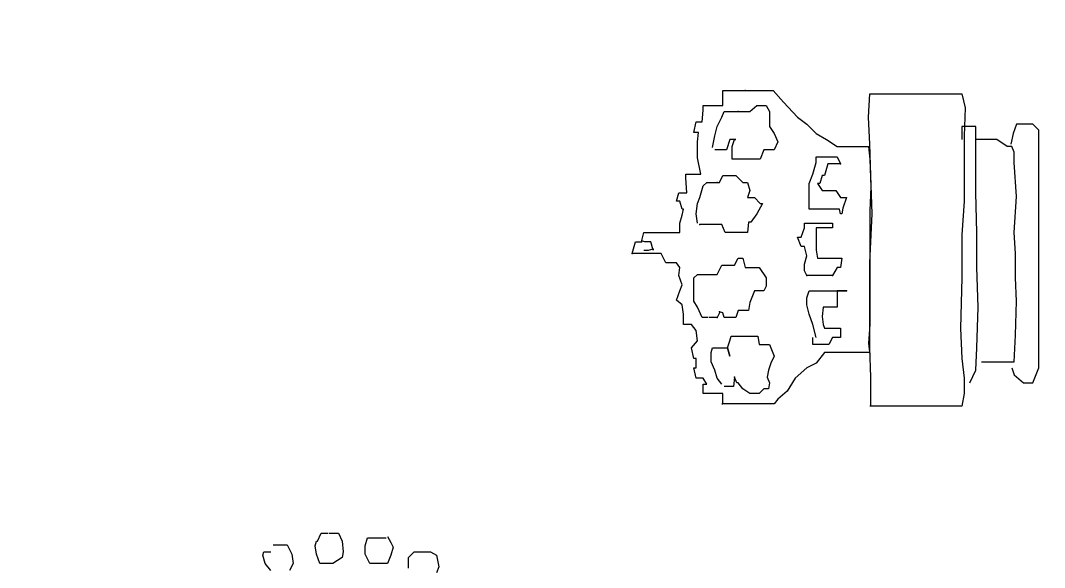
# Model space of a CAD drawing. Extents: x 730354 to 731930, y 4378581 to 4379608.
# Drawn here: x 730377.78 to 730386.57, y 4379448.42 to 4379453.12 of the extents above; entities that cross this region are included whole.
import ezdxf

# ---------------------------------------------------------------- set-up
doc = ezdxf.new("R2010")
doc.units = 0
doc.header["$MEASUREMENT"] = 0
doc.layers.get('0').update_dxf_attribs({"linetype": 'CONTINUOUS'})

msp = doc.modelspace()

# ---------------------------------------------------------------- linework, layer by layer
at = {"color": 7, "linetype": 'CONTINUOUS'}
for p, q in [((730383.81, 4379452.39), (730383.81, 4379452.52)), ((730383.81, 4379452.52), (730383.84, 4379452.52)), ((730383.81, 4379452.39), (730383.81, 4379452.52)), ((730383.81, 4379452.52), (730383.84, 4379452.52)), ((730383.84, 4379452.52), (730383.88, 4379452.52)), ((730383.84, 4379452.52), (730383.88, 4379452.52)), ((730383.88, 4379452.52), (730383.92, 4379452.52)), ((730383.88, 4379452.52), (730383.92, 4379452.52)), ((730383.92, 4379452.52), (730383.94, 4379452.52)), ((730383.92, 4379452.52), (730383.94, 4379452.52)), ((730383.94, 4379452.52), (730384, 4379452.52)), ((730383.94, 4379452.52), (730384, 4379452.52)), ((730384, 4379452.52), (730384.05, 4379452.52)), ((730384, 4379452.52), (730384.05, 4379452.52)), ((730384.05, 4379452.52), (730384.09, 4379452.52)), ((730384.05, 4379452.52), (730384.09, 4379452.52)), ((730384.09, 4379452.52), (730384.14, 4379452.52)), ((730384.09, 4379452.52), (730384.14, 4379452.52)), ((730384.14, 4379452.52), (730384.19, 4379452.52)), ((730384.14, 4379452.52), (730384.19, 4379452.52)), ((730384.19, 4379452.52), (730384.24, 4379452.52)), ((730384.19, 4379452.52), (730384.24, 4379452.52)), ((730384.24, 4379452.52), (730384.33, 4379452.42)), ((730384.24, 4379452.52), (730384.33, 4379452.42)), ((730385.06, 4379452.29), (730385.07, 4379452.49)), ((730385.06, 4379452.29), (730385.07, 4379452.49)), ((730385.07, 4379452.49), (730385.14, 4379452.49)), ((730385.07, 4379452.49), (730385.14, 4379452.49)), ((730385.14, 4379452.49), (730385.29, 4379452.49)), ((730385.14, 4379452.49), (730385.29, 4379452.49)), ((730385.29, 4379452.49), (730385.5, 4379452.49)), ((730385.29, 4379452.49), (730385.5, 4379452.49)), ((730385.5, 4379452.49), (730385.66, 4379452.49)), ((730385.5, 4379452.49), (730385.66, 4379452.49)), ((730385.66, 4379452.49), (730385.8, 4379452.49)), ((730385.66, 4379452.49), (730385.8, 4379452.49)), ((730385.8, 4379452.49), (730385.86, 4379452.49)), ((730385.8, 4379452.49), (730385.86, 4379452.49)), ((730385.86, 4379452.49), (730385.89, 4379452.37)), ((730385.86, 4379452.49), (730385.89, 4379452.37)), ((730383.63, 4379452.25), (730383.64, 4379452.35)), ((730383.63, 4379452.25), (730383.64, 4379452.35)), ((730383.64, 4379452.35), (730383.64, 4379452.39)), ((730383.64, 4379452.39), (730383.68, 4379452.39)), ((730383.64, 4379452.35), (730383.64, 4379452.39)), ((730383.64, 4379452.39), (730383.68, 4379452.39)), ((730383.68, 4379452.39), (730383.72, 4379452.39)), ((730383.68, 4379452.39), (730383.72, 4379452.39)), ((730383.72, 4379452.39), (730383.76, 4379452.39)), ((730383.72, 4379452.39), (730383.76, 4379452.39)), ((730383.76, 4379452.39), (730383.81, 4379452.39)), ((730383.76, 4379452.39), (730383.81, 4379452.39)), ((730383.8, 4379452.29), (730383.82, 4379452.34)), ((730383.8, 4379452.29), (730383.82, 4379452.34)), ((730383.82, 4379452.34), (730383.87, 4379452.34)), ((730383.82, 4379452.34), (730383.87, 4379452.34)), ((730383.87, 4379452.34), (730383.92, 4379452.34)), ((730383.87, 4379452.34), (730383.92, 4379452.34)), ((730383.92, 4379452.34), (730383.94, 4379452.34)), ((730383.92, 4379452.34), (730383.94, 4379452.34)), ((730383.94, 4379452.34), (730383.98, 4379452.34)), ((730383.94, 4379452.34), (730383.98, 4379452.34)), ((730383.98, 4379452.34), (730384, 4379452.34)), ((730383.98, 4379452.34), (730384, 4379452.34)), ((730384, 4379452.34), (730384.04, 4379452.34)), ((730384, 4379452.34), (730384.04, 4379452.34)), ((730384.04, 4379452.34), (730384.1, 4379452.39)), ((730384.04, 4379452.34), (730384.1, 4379452.39)), ((730384.1, 4379452.39), (730384.18, 4379452.39)), ((730384.1, 4379452.39), (730384.18, 4379452.39)), ((730384.18, 4379452.39), (730384.21, 4379452.34)), ((730384.18, 4379452.39), (730384.21, 4379452.34)), ((730384.21, 4379452.34), (730384.21, 4379452.27)), ((730384.21, 4379452.34), (730384.21, 4379452.27)), ((730384.33, 4379452.42), (730384.45, 4379452.29)), ((730384.33, 4379452.42), (730384.45, 4379452.29)), ((730385.89, 4379452.37), (730385.88, 4379452.13)), ((730385.89, 4379452.37), (730385.88, 4379452.13)), ((730383.56, 4379452.16), (730383.58, 4379452.25)), ((730383.56, 4379452.16), (730383.58, 4379452.25)), ((730383.58, 4379452.25), (730383.63, 4379452.25)), ((730383.58, 4379452.25), (730383.63, 4379452.25)), ((730383.76, 4379452.21), (730383.8, 4379452.29)), ((730383.76, 4379452.21), (730383.8, 4379452.29)), ((730384.21, 4379452.27), (730384.21, 4379452.21)), ((730384.21, 4379452.27), (730384.21, 4379452.21)), ((730384.45, 4379452.29), (730384.53, 4379452.23)), ((730384.45, 4379452.29), (730384.53, 4379452.23)), ((730385.07, 4379452.06), (730385.06, 4379452.29)), ((730385.07, 4379452.06), (730385.06, 4379452.29)), ((730383.74, 4379452.13), (730383.76, 4379452.21)), ((730383.74, 4379452.13), (730383.76, 4379452.21)), ((730384.21, 4379452.21), (730384.25, 4379452.15)), ((730384.21, 4379452.21), (730384.25, 4379452.15)), ((730384.53, 4379452.23), (730384.61, 4379452.15)), ((730384.53, 4379452.23), (730384.61, 4379452.15)), ((730385.89, 4379452.21), (730385.86, 4379452.21)), ((730385.86, 4379452.21), (730385.86, 4379452.15)), ((730385.89, 4379452.21), (730385.86, 4379452.21)), ((730385.86, 4379452.21), (730385.86, 4379452.15)), ((730385.93, 4379452.21), (730385.89, 4379452.21)), ((730385.93, 4379452.21), (730385.89, 4379452.21)), ((730385.98, 4379452.21), (730385.93, 4379452.21)), ((730385.98, 4379452.21), (730385.93, 4379452.21)), ((730385.98, 4379452.15), (730385.98, 4379452.21)), ((730385.98, 4379452.15), (730385.98, 4379452.21)), ((730386.33, 4379452.23), (730386.3, 4379452.15)), ((730386.33, 4379452.23), (730386.3, 4379452.15)), ((730386.39, 4379452.23), (730386.33, 4379452.23)), ((730386.39, 4379452.23), (730386.33, 4379452.23)), ((730386.47, 4379452.23), (730386.39, 4379452.23)), ((730386.47, 4379452.23), (730386.39, 4379452.23)), ((730386.52, 4379452.18), (730386.47, 4379452.23)), ((730386.52, 4379452.18), (730386.47, 4379452.23)), ((730386.52, 4379451.99), (730386.52, 4379452.18)), ((730386.52, 4379451.99), (730386.52, 4379452.18)), ((730383.6, 4379452.16), (730383.56, 4379452.16)), ((730383.6, 4379452.16), (730383.56, 4379452.16)), ((730383.59, 4379452.08), (730383.6, 4379452.16)), ((730383.59, 4379452.08), (730383.6, 4379452.16)), ((730383.59, 4379451.94), (730383.59, 4379452.08)), ((730383.59, 4379451.94), (730383.59, 4379452.08)), ((730383.72, 4379452.03), (730383.74, 4379452.13)), ((730383.72, 4379452.03), (730383.74, 4379452.13)), ((730383.87, 4379452.1), (730383.84, 4379452.01)), ((730383.87, 4379452.1), (730383.84, 4379452.01)), ((730383.89, 4379452.1), (730383.87, 4379452.1)), ((730383.89, 4379452.1), (730383.87, 4379452.1)), ((730383.89, 4379452.04), (730383.91, 4379452.1)), ((730383.91, 4379452.1), (730383.89, 4379452.1)), ((730383.89, 4379452.04), (730383.91, 4379452.1)), ((730383.91, 4379452.1), (730383.89, 4379452.1)), ((730383.91, 4379452.1), (730383.92, 4379452.1)), ((730383.92, 4379452.1), (730383.91, 4379452.1)), ((730383.91, 4379452.1), (730383.92, 4379452.1)), ((730383.92, 4379452.1), (730383.91, 4379452.1)), ((730384.25, 4379452.15), (730384.28, 4379452.08)), ((730384.25, 4379452.15), (730384.28, 4379452.08)), ((730384.28, 4379452.08), (730384.25, 4379452.01)), ((730384.28, 4379452.08), (730384.25, 4379452.01)), ((730384.61, 4379452.15), (730384.7, 4379452.1)), ((730384.61, 4379452.15), (730384.7, 4379452.1)), ((730384.7, 4379452.1), (730384.79, 4379452.04)), ((730384.7, 4379452.1), (730384.79, 4379452.04)), ((730385.86, 4379452.15), (730385.86, 4379452.1)), ((730385.86, 4379452.15), (730385.86, 4379452.1)), ((730385.88, 4379452.13), (730385.88, 4379451.88)), ((730385.88, 4379452.13), (730385.88, 4379451.88)), ((730385.98, 4379452.04), (730385.98, 4379452.15)), ((730385.98, 4379452.04), (730385.98, 4379452.15)), ((730386.02, 4379452.1), (730385.98, 4379452.1)), ((730386.02, 4379452.1), (730385.98, 4379452.1)), ((730386.09, 4379452.1), (730386.02, 4379452.1)), ((730386.09, 4379452.1), (730386.02, 4379452.1)), ((730386.16, 4379452.1), (730386.09, 4379452.1)), ((730386.16, 4379452.1), (730386.09, 4379452.1)), ((730386.25, 4379452.04), (730386.16, 4379452.1)), ((730386.25, 4379452.04), (730386.16, 4379452.1)), ((730386.3, 4379452.15), (730386.28, 4379452.06)), ((730386.3, 4379452.15), (730386.28, 4379452.06)), ((730383.76, 4379452.01), (730383.74, 4379452.01)), ((730383.76, 4379452.01), (730383.74, 4379452.01)), ((730383.8, 4379452.01), (730383.76, 4379452.01)), ((730383.8, 4379452.01), (730383.76, 4379452.01)), ((730383.84, 4379452.01), (730383.8, 4379452.01)), ((730383.84, 4379452.01), (730383.8, 4379452.01)), ((730383.89, 4379451.93), (730383.89, 4379452.04)), ((730383.89, 4379451.93), (730383.89, 4379452.04)), ((730384.16, 4379452.01), (730384.13, 4379451.93)), ((730384.16, 4379452.01), (730384.13, 4379451.93)), ((730384.19, 4379452.01), (730384.16, 4379452.01)), ((730384.19, 4379452.01), (730384.16, 4379452.01)), ((730384.25, 4379452.01), (730384.19, 4379452.01)), ((730384.25, 4379452.01), (730384.19, 4379452.01)), ((730384.79, 4379452.04), (730384.83, 4379452.04)), ((730384.79, 4379452.04), (730384.83, 4379452.04)), ((730384.83, 4379452.04), (730384.9, 4379452.04)), ((730384.83, 4379452.04), (730384.9, 4379452.04)), ((730384.9, 4379452.04), (730384.99, 4379452.04)), ((730384.9, 4379452.04), (730384.99, 4379452.04)), ((730384.99, 4379452.04), (730385.02, 4379452.04)), ((730384.99, 4379452.04), (730385.02, 4379452.04)), ((730385.02, 4379452.04), (730385.06, 4379452.04)), ((730385.02, 4379452.04), (730385.06, 4379452.04)), ((730385.06, 4379452.04), (730385.07, 4379451.93)), ((730385.06, 4379452.04), (730385.07, 4379451.93)), ((730385.08, 4379451.79), (730385.07, 4379452.06)), ((730385.08, 4379451.79), (730385.07, 4379452.06)), ((730385.98, 4379451.89), (730385.98, 4379452.04)), ((730385.98, 4379451.89), (730385.98, 4379452.04)), ((730386.29, 4379452.04), (730386.25, 4379452.04)), ((730386.29, 4379452.04), (730386.25, 4379452.04)), ((730386.31, 4379451.99), (730386.29, 4379452.04)), ((730386.31, 4379451.99), (730386.29, 4379452.04)), ((730386.31, 4379451.9), (730386.31, 4379451.99)), ((730386.31, 4379451.9), (730386.31, 4379451.99)), ((730386.52, 4379451.79), (730386.52, 4379451.99)), ((730386.52, 4379451.79), (730386.52, 4379451.99)), ((730383.62, 4379451.8), (730383.59, 4379451.94)), ((730383.62, 4379451.8), (730383.59, 4379451.94)), ((730383.92, 4379451.93), (730383.89, 4379451.93)), ((730383.92, 4379451.93), (730383.89, 4379451.93)), ((730383.98, 4379451.93), (730383.92, 4379451.93)), ((730383.98, 4379451.93), (730383.92, 4379451.93)), ((730384.03, 4379451.93), (730383.98, 4379451.93)), ((730384.03, 4379451.93), (730383.98, 4379451.93)), ((730384.1, 4379451.93), (730384.03, 4379451.93)), ((730384.1, 4379451.93), (730384.03, 4379451.93)), ((730384.13, 4379451.93), (730384.1, 4379451.93)), ((730384.13, 4379451.93), (730384.1, 4379451.93)), ((730384.58, 4379451.8), (730384.61, 4379451.9)), ((730384.58, 4379451.8), (730384.61, 4379451.9)), ((730384.61, 4379451.9), (730384.61, 4379451.95)), ((730384.61, 4379451.95), (730384.64, 4379451.95)), ((730384.61, 4379451.9), (730384.61, 4379451.95)), ((730384.61, 4379451.95), (730384.64, 4379451.95)), ((730384.64, 4379451.95), (730384.68, 4379451.95)), ((730384.64, 4379451.95), (730384.68, 4379451.95)), ((730384.68, 4379451.95), (730384.72, 4379451.95)), ((730384.68, 4379451.95), (730384.72, 4379451.95)), ((730384.72, 4379451.95), (730384.79, 4379451.95)), ((730384.72, 4379451.95), (730384.79, 4379451.95)), ((730384.79, 4379451.95), (730384.82, 4379451.89)), ((730384.79, 4379451.95), (730384.82, 4379451.89)), ((730385.07, 4379451.93), (730385.08, 4379451.69)), ((730385.07, 4379451.93), (730385.08, 4379451.69)), ((730386.33, 4379451.61), (730386.31, 4379451.9)), ((730386.33, 4379451.61), (730386.31, 4379451.9)), ((730384.71, 4379451.89), (730384.68, 4379451.79)), ((730384.71, 4379451.89), (730384.68, 4379451.79)), ((730384.75, 4379451.89), (730384.71, 4379451.89)), ((730384.75, 4379451.89), (730384.71, 4379451.89)), ((730384.82, 4379451.89), (730384.75, 4379451.89)), ((730384.82, 4379451.89), (730384.75, 4379451.89)), ((730385.88, 4379451.88), (730385.88, 4379451.57)), ((730385.88, 4379451.88), (730385.88, 4379451.57)), ((730385.98, 4379451.64), (730385.98, 4379451.89)), ((730385.98, 4379451.64), (730385.98, 4379451.89)), ((730383.49, 4379451.77), (730383.49, 4379451.8)), ((730383.49, 4379451.8), (730383.51, 4379451.8)), ((730383.49, 4379451.77), (730383.49, 4379451.8)), ((730383.49, 4379451.8), (730383.51, 4379451.8)), ((730383.5, 4379451.64), (730383.49, 4379451.77)), ((730383.5, 4379451.64), (730383.49, 4379451.77)), ((730383.51, 4379451.8), (730383.55, 4379451.8)), ((730383.51, 4379451.8), (730383.55, 4379451.8)), ((730383.55, 4379451.8), (730383.59, 4379451.8)), ((730383.55, 4379451.8), (730383.59, 4379451.8)), ((730383.59, 4379451.8), (730383.62, 4379451.8)), ((730383.59, 4379451.8), (730383.62, 4379451.8)), ((730383.64, 4379451.7), (730383.67, 4379451.73)), ((730383.64, 4379451.7), (730383.67, 4379451.73)), ((730383.67, 4379451.73), (730383.69, 4379451.73)), ((730383.67, 4379451.73), (730383.69, 4379451.73)), ((730383.69, 4379451.73), (730383.72, 4379451.73)), ((730383.69, 4379451.73), (730383.72, 4379451.73)), ((730383.72, 4379451.73), (730383.76, 4379451.73)), ((730383.72, 4379451.73), (730383.76, 4379451.73)), ((730383.76, 4379451.73), (730383.78, 4379451.73)), ((730383.76, 4379451.73), (730383.78, 4379451.73)), ((730383.78, 4379451.73), (730383.81, 4379451.79)), ((730383.78, 4379451.73), (730383.81, 4379451.79)), ((730383.81, 4379451.79), (730383.84, 4379451.79)), ((730383.81, 4379451.79), (730383.84, 4379451.79)), ((730383.84, 4379451.79), (730383.92, 4379451.79)), ((730383.84, 4379451.79), (730383.92, 4379451.79)), ((730383.92, 4379451.79), (730383.98, 4379451.73)), ((730383.92, 4379451.79), (730383.98, 4379451.73)), ((730383.98, 4379451.73), (730384.02, 4379451.73)), ((730383.98, 4379451.73), (730384.02, 4379451.73)), ((730384.02, 4379451.73), (730384.04, 4379451.66)), ((730384.02, 4379451.73), (730384.04, 4379451.66)), ((730384.55, 4379451.72), (730384.58, 4379451.8)), ((730384.55, 4379451.72), (730384.58, 4379451.8)), ((730384.66, 4379451.79), (730384.64, 4379451.72)), ((730384.66, 4379451.79), (730384.64, 4379451.72)), ((730384.68, 4379451.79), (730384.66, 4379451.79)), ((730384.68, 4379451.79), (730384.66, 4379451.79)), ((730385.09, 4379451.46), (730385.08, 4379451.79)), ((730385.09, 4379451.46), (730385.08, 4379451.79)), ((730386.52, 4379451.39), (730386.52, 4379451.79)), ((730386.52, 4379451.39), (730386.52, 4379451.79)), ((730383.41, 4379451.57), (730383.43, 4379451.64)), ((730383.41, 4379451.57), (730383.43, 4379451.64)), ((730383.43, 4379451.64), (730383.46, 4379451.64)), ((730383.43, 4379451.64), (730383.46, 4379451.64)), ((730383.46, 4379451.64), (730383.49, 4379451.64)), ((730383.46, 4379451.64), (730383.49, 4379451.64)), ((730383.49, 4379451.64), (730383.5, 4379451.64)), ((730383.49, 4379451.64), (730383.5, 4379451.64)), ((730383.61, 4379451.6), (730383.64, 4379451.7)), ((730383.61, 4379451.6), (730383.64, 4379451.7)), ((730384.04, 4379451.66), (730384.02, 4379451.6)), ((730384.04, 4379451.66), (730384.02, 4379451.6)), ((730384.55, 4379451.66), (730384.55, 4379451.72)), ((730384.55, 4379451.66), (730384.55, 4379451.72)), ((730384.55, 4379451.57), (730384.55, 4379451.66)), ((730384.55, 4379451.57), (730384.55, 4379451.66)), ((730384.64, 4379451.72), (730384.62, 4379451.72)), ((730384.62, 4379451.72), (730384.66, 4379451.66)), ((730384.64, 4379451.72), (730384.62, 4379451.72)), ((730384.62, 4379451.72), (730384.66, 4379451.66)), ((730384.66, 4379451.66), (730384.7, 4379451.66)), ((730384.66, 4379451.66), (730384.7, 4379451.66)), ((730384.7, 4379451.66), (730384.74, 4379451.66)), ((730384.7, 4379451.66), (730384.74, 4379451.66)), ((730384.74, 4379451.66), (730384.78, 4379451.66)), ((730384.74, 4379451.66), (730384.78, 4379451.66)), ((730384.78, 4379451.66), (730384.82, 4379451.6)), ((730384.78, 4379451.66), (730384.82, 4379451.6)), ((730385.08, 4379451.69), (730385.07, 4379451.49)), ((730385.08, 4379451.69), (730385.07, 4379451.49)), ((730385.99, 4379451.3), (730385.98, 4379451.64)), ((730385.99, 4379451.3), (730385.98, 4379451.64)), ((730383.44, 4379451.57), (730383.41, 4379451.57)), ((730383.44, 4379451.57), (730383.41, 4379451.57)), ((730383.46, 4379451.5), (730383.44, 4379451.57)), ((730383.46, 4379451.5), (730383.44, 4379451.57)), ((730383.58, 4379451.46), (730383.59, 4379451.55)), ((730383.58, 4379451.46), (730383.59, 4379451.55)), ((730383.59, 4379451.55), (730383.61, 4379451.6)), ((730383.59, 4379451.55), (730383.61, 4379451.6)), ((730384.02, 4379451.6), (730384.08, 4379451.6)), ((730384.02, 4379451.6), (730384.08, 4379451.6)), ((730384.08, 4379451.6), (730384.13, 4379451.55)), ((730384.08, 4379451.6), (730384.13, 4379451.55)), ((730384.15, 4379451.55), (730384.1, 4379451.46)), ((730384.15, 4379451.55), (730384.1, 4379451.46)), ((730384.13, 4379451.55), (730384.15, 4379451.55)), ((730384.13, 4379451.55), (730384.15, 4379451.55)), ((730384.55, 4379451.5), (730384.55, 4379451.57)), ((730384.55, 4379451.5), (730384.55, 4379451.57)), ((730384.82, 4379451.6), (730384.83, 4379451.6)), ((730384.82, 4379451.6), (730384.83, 4379451.6)), ((730384.83, 4379451.6), (730384.87, 4379451.6)), ((730384.83, 4379451.6), (730384.87, 4379451.6)), ((730384.87, 4379451.6), (730384.84, 4379451.51)), ((730384.87, 4379451.6), (730384.84, 4379451.51)), ((730385.88, 4379451.57), (730385.86, 4379451.28)), ((730385.88, 4379451.57), (730385.86, 4379451.28)), ((730386.31, 4379451.3), (730386.33, 4379451.61)), ((730386.31, 4379451.3), (730386.33, 4379451.61)), ((730383.46, 4379451.45), (730383.47, 4379451.5)), ((730383.47, 4379451.5), (730383.46, 4379451.5)), ((730383.46, 4379451.45), (730383.47, 4379451.5)), ((730383.47, 4379451.5), (730383.46, 4379451.5)), ((730383.59, 4379451.38), (730383.58, 4379451.46)), ((730383.59, 4379451.38), (730383.58, 4379451.46)), ((730384.1, 4379451.46), (730384.05, 4379451.39)), ((730384.1, 4379451.46), (730384.05, 4379451.39)), ((730384.58, 4379451.5), (730384.55, 4379451.5)), ((730384.58, 4379451.5), (730384.55, 4379451.5)), ((730384.64, 4379451.5), (730384.58, 4379451.5)), ((730384.64, 4379451.5), (730384.58, 4379451.5)), ((730384.72, 4379451.5), (730384.64, 4379451.5)), ((730384.72, 4379451.5), (730384.64, 4379451.5)), ((730384.79, 4379451.5), (730384.72, 4379451.5)), ((730384.79, 4379451.5), (730384.72, 4379451.5)), ((730384.81, 4379451.5), (730384.79, 4379451.5)), ((730384.81, 4379451.5), (730384.79, 4379451.5)), ((730384.82, 4379451.46), (730384.81, 4379451.5)), ((730384.82, 4379451.46), (730384.81, 4379451.5)), ((730384.83, 4379451.46), (730384.82, 4379451.46)), ((730384.83, 4379451.46), (730384.82, 4379451.46)), ((730384.84, 4379451.51), (730384.83, 4379451.46)), ((730384.84, 4379451.51), (730384.83, 4379451.46)), ((730385.07, 4379451.49), (730385.07, 4379451.27)), ((730385.07, 4379451.49), (730385.07, 4379451.27)), ((730385.07, 4379451.04), (730385.09, 4379451.46)), ((730385.07, 4379451.04), (730385.09, 4379451.46)), ((730383.44, 4379451.38), (730383.46, 4379451.45)), ((730383.44, 4379451.38), (730383.46, 4379451.45)), ((730383.44, 4379451.3), (730383.44, 4379451.38)), ((730383.44, 4379451.3), (730383.44, 4379451.38)), ((730383.64, 4379451.37), (730383.61, 4379451.37)), ((730383.64, 4379451.37), (730383.61, 4379451.37)), ((730383.68, 4379451.37), (730383.64, 4379451.37)), ((730383.68, 4379451.37), (730383.64, 4379451.37)), ((730383.72, 4379451.37), (730383.68, 4379451.37)), ((730383.72, 4379451.37), (730383.68, 4379451.37)), ((730383.74, 4379451.37), (730383.72, 4379451.37)), ((730383.74, 4379451.37), (730383.72, 4379451.37)), ((730383.76, 4379451.37), (730383.74, 4379451.37)), ((730383.76, 4379451.37), (730383.74, 4379451.37)), ((730383.8, 4379451.37), (730383.76, 4379451.37)), ((730383.8, 4379451.37), (730383.76, 4379451.37)), ((730383.83, 4379451.3), (730383.8, 4379451.37)), ((730383.83, 4379451.3), (730383.8, 4379451.37)), ((730384.03, 4379451.39), (730384.02, 4379451.3)), ((730384.03, 4379451.39), (730384.02, 4379451.3)), ((730384.05, 4379451.39), (730384.03, 4379451.39)), ((730384.05, 4379451.39), (730384.03, 4379451.39)), ((730384.51, 4379451.34), (730384.51, 4379451.38)), ((730384.51, 4379451.38), (730384.53, 4379451.38)), ((730384.51, 4379451.34), (730384.51, 4379451.38)), ((730384.51, 4379451.38), (730384.53, 4379451.38)), ((730384.53, 4379451.38), (730384.58, 4379451.38)), ((730384.53, 4379451.38), (730384.58, 4379451.38)), ((730384.58, 4379451.38), (730384.66, 4379451.38)), ((730384.58, 4379451.38), (730384.66, 4379451.38)), ((730384.66, 4379451.38), (730384.71, 4379451.38)), ((730384.66, 4379451.38), (730384.71, 4379451.38)), ((730384.71, 4379451.38), (730384.75, 4379451.38)), ((730384.71, 4379451.38), (730384.75, 4379451.38)), ((730384.75, 4379451.38), (730384.75, 4379451.34)), ((730384.75, 4379451.38), (730384.75, 4379451.34)), ((730386.52, 4379451.03), (730386.52, 4379451.39)), ((730386.52, 4379451.03), (730386.52, 4379451.39)), ((730383.11, 4379451.22), (730383.13, 4379451.3)), ((730383.11, 4379451.22), (730383.13, 4379451.3)), ((730383.13, 4379451.3), (730383.15, 4379451.3)), ((730383.13, 4379451.3), (730383.15, 4379451.3)), ((730383.15, 4379451.3), (730383.19, 4379451.3)), ((730383.15, 4379451.3), (730383.19, 4379451.3)), ((730383.19, 4379451.3), (730383.24, 4379451.3)), ((730383.19, 4379451.3), (730383.24, 4379451.3)), ((730383.24, 4379451.3), (730383.3, 4379451.3)), ((730383.24, 4379451.3), (730383.3, 4379451.3)), ((730383.3, 4379451.3), (730383.34, 4379451.3)), ((730383.3, 4379451.3), (730383.34, 4379451.3)), ((730383.34, 4379451.3), (730383.38, 4379451.3)), ((730383.34, 4379451.3), (730383.38, 4379451.3)), ((730383.38, 4379451.3), (730383.41, 4379451.3)), ((730383.38, 4379451.3), (730383.41, 4379451.3)), ((730383.41, 4379451.3), (730383.43, 4379451.3)), ((730383.41, 4379451.3), (730383.43, 4379451.3)), ((730383.43, 4379451.3), (730383.44, 4379451.3)), ((730383.43, 4379451.3), (730383.44, 4379451.3)), ((730383.87, 4379451.3), (730383.83, 4379451.3)), ((730383.87, 4379451.3), (730383.83, 4379451.3)), ((730383.94, 4379451.3), (730383.87, 4379451.3)), ((730383.94, 4379451.3), (730383.87, 4379451.3)), ((730384, 4379451.3), (730383.94, 4379451.3)), ((730384, 4379451.3), (730383.94, 4379451.3)), ((730384.02, 4379451.3), (730384, 4379451.3)), ((730384.02, 4379451.3), (730384, 4379451.3)), ((730384.48, 4379451.26), (730384.51, 4379451.34)), ((730384.48, 4379451.26), (730384.51, 4379451.34)), ((730384.64, 4379451.34), (730384.61, 4379451.34)), ((730384.61, 4379451.34), (730384.61, 4379451.19)), ((730384.64, 4379451.34), (730384.61, 4379451.34)), ((730384.61, 4379451.34), (730384.61, 4379451.19)), ((730384.68, 4379451.34), (730384.64, 4379451.34)), ((730384.68, 4379451.34), (730384.64, 4379451.34)), ((730384.72, 4379451.34), (730384.68, 4379451.34)), ((730384.72, 4379451.34), (730384.68, 4379451.34)), ((730384.75, 4379451.34), (730384.72, 4379451.34)), ((730384.75, 4379451.34), (730384.72, 4379451.34)), ((730385.99, 4379451), (730385.99, 4379451.3)), ((730385.99, 4379451), (730385.99, 4379451.3)), ((730386.32, 4379451.12), (730386.31, 4379451.3)), ((730386.32, 4379451.12), (730386.31, 4379451.3)), ((730383.03, 4379451.12), (730383.06, 4379451.22)), ((730383.03, 4379451.12), (730383.06, 4379451.22)), ((730383.06, 4379451.22), (730383.1, 4379451.22)), ((730383.06, 4379451.22), (730383.1, 4379451.22)), ((730383.1, 4379451.22), (730383.11, 4379451.22)), ((730383.1, 4379451.22), (730383.11, 4379451.22)), ((730383.14, 4379451.22), (730383.11, 4379451.23)), ((730383.11, 4379451.23), (730383.11, 4379451.22)), ((730383.14, 4379451.22), (730383.11, 4379451.23)), ((730383.11, 4379451.23), (730383.11, 4379451.22)), ((730383.19, 4379451.22), (730383.14, 4379451.22)), ((730383.19, 4379451.22), (730383.14, 4379451.22)), ((730383.21, 4379451.15), (730383.19, 4379451.22)), ((730383.21, 4379451.15), (730383.19, 4379451.22)), ((730384.48, 4379451.18), (730384.45, 4379451.26)), ((730384.45, 4379451.26), (730384.48, 4379451.26)), ((730384.48, 4379451.18), (730384.45, 4379451.26)), ((730384.45, 4379451.26), (730384.48, 4379451.26)), ((730385.07, 4379451.27), (730385.07, 4379451)), ((730385.07, 4379451.27), (730385.07, 4379451)), ((730385.86, 4379451.28), (730385.86, 4379450.91)), ((730385.86, 4379451.28), (730385.86, 4379450.91)), ((730383.04, 4379451.12), (730383.03, 4379451.12)), ((730383.04, 4379451.12), (730383.03, 4379451.12)), ((730383.1, 4379451.12), (730383.04, 4379451.12)), ((730383.1, 4379451.12), (730383.04, 4379451.12)), ((730383.15, 4379451.12), (730383.1, 4379451.12)), ((730383.15, 4379451.12), (730383.1, 4379451.12)), ((730383.13, 4379451.15), (730383.17, 4379451.15)), ((730383.13, 4379451.15), (730383.17, 4379451.15)), ((730383.2, 4379451.12), (730383.15, 4379451.12)), ((730383.2, 4379451.12), (730383.15, 4379451.12)), ((730383.17, 4379451.15), (730383.21, 4379451.16)), ((730383.17, 4379451.15), (730383.21, 4379451.16)), ((730383.24, 4379451.12), (730383.2, 4379451.12)), ((730383.24, 4379451.12), (730383.2, 4379451.12)), ((730383.21, 4379451.16), (730383.21, 4379451.15)), ((730383.21, 4379451.16), (730383.21, 4379451.15)), ((730383.28, 4379451.12), (730383.24, 4379451.12)), ((730383.28, 4379451.12), (730383.24, 4379451.12)), ((730383.32, 4379451.04), (730383.28, 4379451.12)), ((730383.32, 4379451.04), (730383.28, 4379451.12)), ((730384.51, 4379451.18), (730384.48, 4379451.18)), ((730384.51, 4379451.18), (730384.48, 4379451.18)), ((730384.53, 4379451.1), (730384.51, 4379451.18)), ((730384.53, 4379451.1), (730384.51, 4379451.18)), ((730384.61, 4379451.19), (730384.61, 4379451.15)), ((730384.61, 4379451.19), (730384.61, 4379451.15)), ((730384.61, 4379451.15), (730384.62, 4379451.08)), ((730384.61, 4379451.15), (730384.62, 4379451.08)), ((730386.32, 4379450.91), (730386.32, 4379451.12)), ((730386.32, 4379450.91), (730386.32, 4379451.12)), ((730383.38, 4379451.04), (730383.32, 4379451.04)), ((730383.38, 4379451.04), (730383.32, 4379451.04)), ((730383.41, 4379451.04), (730383.38, 4379451.04)), ((730383.41, 4379451.04), (730383.38, 4379451.04)), ((730383.44, 4379451), (730383.41, 4379451.04)), ((730383.44, 4379451), (730383.41, 4379451.04)), ((730383.76, 4379450.94), (730383.8, 4379451.02)), ((730383.76, 4379450.94), (730383.8, 4379451.02)), ((730383.8, 4379451.02), (730383.91, 4379451.02)), ((730383.8, 4379451.02), (730383.91, 4379451.02)), ((730383.91, 4379451.02), (730383.94, 4379451.08)), ((730383.91, 4379451.02), (730383.94, 4379451.08)), ((730383.94, 4379451.08), (730383.98, 4379451.08)), ((730383.94, 4379451.08), (730383.98, 4379451.08)), ((730383.98, 4379451.08), (730384, 4379451)), ((730383.98, 4379451.08), (730384, 4379451)), ((730384.51, 4379451.03), (730384.53, 4379451.1)), ((730384.51, 4379451.03), (730384.53, 4379451.1)), ((730384.51, 4379450.97), (730384.51, 4379451.03)), ((730384.51, 4379450.97), (730384.51, 4379451.03)), ((730384.62, 4379451.08), (730384.64, 4379451.08)), ((730384.62, 4379451.08), (730384.64, 4379451.08)), ((730384.64, 4379451.08), (730384.66, 4379451.08)), ((730384.64, 4379451.08), (730384.66, 4379451.08)), ((730384.66, 4379451.08), (730384.7, 4379451.08)), ((730384.66, 4379451.08), (730384.7, 4379451.08)), ((730384.7, 4379451.08), (730384.75, 4379451.08)), ((730384.7, 4379451.08), (730384.75, 4379451.08)), ((730384.75, 4379451.08), (730384.79, 4379451.08)), ((730384.75, 4379451.08), (730384.79, 4379451.08)), ((730384.79, 4379451.08), (730384.83, 4379451.08)), ((730384.79, 4379451.08), (730384.83, 4379451.08)), ((730384.83, 4379451.08), (730384.82, 4379451)), ((730384.83, 4379451.08), (730384.82, 4379451)), ((730385.07, 4379450.7), (730385.07, 4379451.04)), ((730385.07, 4379450.7), (730385.07, 4379451.04)), ((730386.52, 4379450.74), (730386.52, 4379451.03)), ((730386.52, 4379450.74), (730386.52, 4379451.03)), ((730383.43, 4379450.93), (730383.44, 4379451)), ((730383.43, 4379450.93), (730383.44, 4379451)), ((730383.46, 4379450.85), (730383.43, 4379450.93)), ((730383.46, 4379450.85), (730383.43, 4379450.93)), ((730383.56, 4379450.91), (730383.59, 4379450.94)), ((730383.56, 4379450.91), (730383.59, 4379450.94)), ((730383.59, 4379450.94), (730383.61, 4379450.94)), ((730383.59, 4379450.94), (730383.61, 4379450.94)), ((730383.61, 4379450.94), (730383.64, 4379450.94)), ((730383.61, 4379450.94), (730383.64, 4379450.94)), ((730383.64, 4379450.94), (730383.69, 4379450.94)), ((730383.64, 4379450.94), (730383.69, 4379450.94)), ((730383.69, 4379450.94), (730383.72, 4379450.94)), ((730383.69, 4379450.94), (730383.72, 4379450.94)), ((730383.72, 4379450.94), (730383.76, 4379450.94)), ((730383.72, 4379450.94), (730383.76, 4379450.94)), ((730384, 4379451), (730384.04, 4379451)), ((730384, 4379451), (730384.04, 4379451)), ((730384.04, 4379451), (730384.12, 4379451)), ((730384.04, 4379451), (730384.12, 4379451)), ((730384.12, 4379451), (730384.18, 4379450.91)), ((730384.12, 4379451), (730384.18, 4379450.91)), ((730384.53, 4379450.93), (730384.51, 4379450.97)), ((730384.53, 4379450.93), (730384.51, 4379450.97)), ((730384.61, 4379450.93), (730384.53, 4379450.93)), ((730384.61, 4379450.93), (730384.53, 4379450.93)), ((730384.64, 4379450.93), (730384.61, 4379450.93)), ((730384.64, 4379450.93), (730384.61, 4379450.93)), ((730384.7, 4379450.93), (730384.64, 4379450.93)), ((730384.7, 4379450.93), (730384.64, 4379450.93)), ((730384.74, 4379450.93), (730384.7, 4379450.93)), ((730384.74, 4379450.93), (730384.7, 4379450.93)), ((730384.75, 4379450.93), (730384.74, 4379450.93)), ((730384.75, 4379450.93), (730384.74, 4379450.93)), ((730384.79, 4379451), (730384.75, 4379450.93)), ((730384.79, 4379451), (730384.75, 4379450.93)), ((730384.82, 4379451), (730384.79, 4379451)), ((730384.82, 4379451), (730384.79, 4379451)), ((730385.07, 4379451), (730385.07, 4379450.74)), ((730385.07, 4379451), (730385.07, 4379450.74)), ((730386, 4379450.66), (730385.99, 4379451)), ((730386, 4379450.66), (730385.99, 4379451)), ((730383.44, 4379450.8), (730383.46, 4379450.85)), ((730383.44, 4379450.8), (730383.46, 4379450.85)), ((730383.56, 4379450.8), (730383.56, 4379450.91)), ((730383.56, 4379450.8), (730383.56, 4379450.91)), ((730384.18, 4379450.91), (730384.18, 4379450.84)), ((730384.18, 4379450.91), (730384.18, 4379450.84)), ((730385.86, 4379450.91), (730385.85, 4379450.48)), ((730385.86, 4379450.91), (730385.85, 4379450.48)), ((730386.33, 4379450.71), (730386.32, 4379450.91)), ((730386.33, 4379450.71), (730386.32, 4379450.91)), ((730383.41, 4379450.72), (730383.44, 4379450.8)), ((730383.41, 4379450.72), (730383.44, 4379450.8)), ((730383.56, 4379450.71), (730383.56, 4379450.8)), ((730383.56, 4379450.71), (730383.56, 4379450.8)), ((730384.08, 4379450.8), (730384.04, 4379450.7)), ((730384.08, 4379450.8), (730384.04, 4379450.7)), ((730384.11, 4379450.8), (730384.08, 4379450.8)), ((730384.11, 4379450.8), (730384.08, 4379450.8)), ((730384.16, 4379450.8), (730384.11, 4379450.8)), ((730384.16, 4379450.8), (730384.11, 4379450.8)), ((730384.18, 4379450.84), (730384.16, 4379450.8)), ((730384.18, 4379450.84), (730384.16, 4379450.8)), ((730384.53, 4379450.74), (730384.55, 4379450.8)), ((730384.53, 4379450.74), (730384.55, 4379450.8)), ((730384.55, 4379450.8), (730384.61, 4379450.8)), ((730384.55, 4379450.8), (730384.61, 4379450.8)), ((730384.61, 4379450.8), (730384.66, 4379450.8)), ((730384.61, 4379450.8), (730384.66, 4379450.8)), ((730384.66, 4379450.8), (730384.7, 4379450.8)), ((730384.66, 4379450.8), (730384.7, 4379450.8)), ((730384.7, 4379450.8), (730384.72, 4379450.8)), ((730384.7, 4379450.8), (730384.72, 4379450.8)), ((730384.72, 4379450.8), (730384.74, 4379450.8)), ((730384.72, 4379450.8), (730384.74, 4379450.8)), ((730384.74, 4379450.8), (730384.78, 4379450.8)), ((730384.74, 4379450.8), (730384.78, 4379450.8)), ((730384.78, 4379450.8), (730384.79, 4379450.8)), ((730384.78, 4379450.8), (730384.79, 4379450.8)), ((730384.79, 4379450.8), (730384.81, 4379450.8)), ((730384.81, 4379450.8), (730384.79, 4379450.8)), ((730384.79, 4379450.8), (730384.79, 4379450.66)), ((730384.79, 4379450.8), (730384.81, 4379450.8)), ((730384.81, 4379450.8), (730384.79, 4379450.8)), ((730384.79, 4379450.8), (730384.79, 4379450.66)), ((730384.81, 4379450.8), (730384.82, 4379450.8)), ((730384.83, 4379450.8), (730384.81, 4379450.8)), ((730384.81, 4379450.8), (730384.82, 4379450.8)), ((730384.83, 4379450.8), (730384.81, 4379450.8)), ((730384.82, 4379450.8), (730384.84, 4379450.8)), ((730384.82, 4379450.8), (730384.84, 4379450.8)), ((730384.87, 4379450.8), (730384.83, 4379450.8)), ((730384.87, 4379450.8), (730384.83, 4379450.8)), ((730384.84, 4379450.8), (730384.87, 4379450.8)), ((730384.84, 4379450.8), (730384.87, 4379450.8)), ((730383.46, 4379450.68), (730383.41, 4379450.72)), ((730383.46, 4379450.68), (730383.41, 4379450.72)), ((730383.47, 4379450.6), (730383.46, 4379450.68)), ((730383.47, 4379450.6), (730383.46, 4379450.68)), ((730383.59, 4379450.66), (730383.56, 4379450.71)), ((730383.59, 4379450.66), (730383.56, 4379450.71)), ((730384.04, 4379450.7), (730384.03, 4379450.63)), ((730384.04, 4379450.7), (730384.03, 4379450.63)), ((730384.53, 4379450.68), (730384.53, 4379450.74)), ((730384.53, 4379450.68), (730384.53, 4379450.74)), ((730384.55, 4379450.6), (730384.53, 4379450.68)), ((730384.55, 4379450.6), (730384.53, 4379450.68)), ((730385.07, 4379450.74), (730385.07, 4379450.51)), ((730385.07, 4379450.74), (730385.07, 4379450.51)), ((730385.07, 4379450.31), (730385.07, 4379450.7)), ((730385.07, 4379450.31), (730385.07, 4379450.7)), ((730386.32, 4379450.42), (730386.33, 4379450.71)), ((730386.32, 4379450.42), (730386.33, 4379450.71)), ((730386.52, 4379450.39), (730386.52, 4379450.74)), ((730386.52, 4379450.39), (730386.52, 4379450.74)), ((730383.47, 4379450.51), (730383.47, 4379450.6)), ((730383.47, 4379450.51), (730383.47, 4379450.6)), ((730383.63, 4379450.57), (730383.59, 4379450.66)), ((730383.63, 4379450.57), (730383.59, 4379450.66)), ((730383.78, 4379450.61), (730383.76, 4379450.57)), ((730383.78, 4379450.61), (730383.76, 4379450.57)), ((730383.81, 4379450.61), (730383.78, 4379450.62)), ((730383.78, 4379450.62), (730383.78, 4379450.61)), ((730383.81, 4379450.61), (730383.78, 4379450.62)), ((730383.78, 4379450.62), (730383.78, 4379450.61)), ((730383.82, 4379450.57), (730383.81, 4379450.61)), ((730383.82, 4379450.57), (730383.81, 4379450.61)), ((730383.94, 4379450.63), (730383.92, 4379450.57)), ((730383.94, 4379450.63), (730383.92, 4379450.57)), ((730384, 4379450.63), (730383.94, 4379450.63)), ((730384, 4379450.63), (730383.94, 4379450.63)), ((730384.03, 4379450.63), (730384, 4379450.63)), ((730384.03, 4379450.63), (730384, 4379450.63)), ((730384.58, 4379450.51), (730384.55, 4379450.6)), ((730384.58, 4379450.51), (730384.55, 4379450.6)), ((730384.67, 4379450.66), (730384.66, 4379450.58)), ((730384.67, 4379450.66), (730384.66, 4379450.58)), ((730384.66, 4379450.58), (730384.67, 4379450.51)), ((730384.66, 4379450.58), (730384.67, 4379450.51)), ((730384.71, 4379450.66), (730384.67, 4379450.66)), ((730384.71, 4379450.66), (730384.67, 4379450.66)), ((730384.75, 4379450.66), (730384.71, 4379450.66)), ((730384.75, 4379450.66), (730384.71, 4379450.66)), ((730384.79, 4379450.66), (730384.75, 4379450.66)), ((730384.79, 4379450.66), (730384.75, 4379450.66)), ((730385.99, 4379450.31), (730386, 4379450.66)), ((730385.99, 4379450.31), (730386, 4379450.66)), ((730383.49, 4379450.51), (730383.47, 4379450.51)), ((730383.49, 4379450.51), (730383.47, 4379450.51)), ((730383.54, 4379450.51), (730383.49, 4379450.51)), ((730383.54, 4379450.51), (730383.49, 4379450.51)), ((730383.58, 4379450.46), (730383.54, 4379450.51)), ((730383.58, 4379450.46), (730383.54, 4379450.51)), ((730383.68, 4379450.57), (730383.63, 4379450.57)), ((730383.68, 4379450.57), (730383.63, 4379450.57)), ((730383.71, 4379450.57), (730383.69, 4379450.57)), ((730383.71, 4379450.57), (730383.69, 4379450.57)), ((730383.76, 4379450.57), (730383.71, 4379450.57)), ((730383.76, 4379450.57), (730383.71, 4379450.57)), ((730383.84, 4379450.57), (730383.82, 4379450.57)), ((730383.84, 4379450.57), (730383.82, 4379450.57)), ((730383.89, 4379450.57), (730383.84, 4379450.57)), ((730383.89, 4379450.57), (730383.84, 4379450.57)), ((730383.92, 4379450.57), (730383.89, 4379450.57)), ((730383.92, 4379450.57), (730383.89, 4379450.57)), ((730384.61, 4379450.4), (730384.58, 4379450.51)), ((730384.61, 4379450.4), (730384.58, 4379450.51)), ((730384.67, 4379450.51), (730384.68, 4379450.48)), ((730384.67, 4379450.51), (730384.68, 4379450.48)), ((730385.07, 4379450.51), (730385.06, 4379450.35)), ((730385.07, 4379450.51), (730385.06, 4379450.35)), ((730383.59, 4379450.37), (730383.58, 4379450.46)), ((730383.59, 4379450.37), (730383.58, 4379450.46)), ((730383.87, 4379450.37), (730383.88, 4379450.41)), ((730383.87, 4379450.37), (730383.88, 4379450.41)), ((730383.88, 4379450.41), (730383.91, 4379450.41)), ((730383.88, 4379450.41), (730383.91, 4379450.41)), ((730383.91, 4379450.41), (730383.94, 4379450.41)), ((730383.91, 4379450.41), (730383.94, 4379450.41)), ((730383.94, 4379450.41), (730384, 4379450.41)), ((730383.94, 4379450.41), (730384, 4379450.41)), ((730384, 4379450.41), (730384.08, 4379450.41)), ((730384, 4379450.41), (730384.08, 4379450.41)), ((730384.08, 4379450.41), (730384.11, 4379450.41)), ((730384.08, 4379450.41), (730384.11, 4379450.41)), ((730384.11, 4379450.41), (730384.12, 4379450.34)), ((730384.11, 4379450.41), (730384.12, 4379450.34)), ((730384.68, 4379450.48), (730384.7, 4379450.48)), ((730384.68, 4379450.48), (730384.7, 4379450.48)), ((730384.7, 4379450.48), (730384.72, 4379450.48)), ((730384.7, 4379450.48), (730384.72, 4379450.48)), ((730384.72, 4379450.48), (730384.73, 4379450.48)), ((730384.72, 4379450.48), (730384.73, 4379450.48)), ((730384.73, 4379450.48), (730384.78, 4379450.48)), ((730384.73, 4379450.48), (730384.78, 4379450.48)), ((730384.78, 4379450.48), (730384.82, 4379450.48)), ((730384.78, 4379450.48), (730384.82, 4379450.48)), ((730384.82, 4379450.48), (730384.82, 4379450.4)), ((730384.82, 4379450.48), (730384.82, 4379450.4)), ((730385.85, 4379450.48), (730385.86, 4379450.22)), ((730385.85, 4379450.48), (730385.86, 4379450.22)), ((730386.31, 4379450.19), (730386.32, 4379450.42)), ((730386.31, 4379450.19), (730386.32, 4379450.42)), ((730383.54, 4379450.31), (730383.59, 4379450.37)), ((730383.54, 4379450.31), (730383.59, 4379450.37)), ((730383.85, 4379450.31), (730383.87, 4379450.37)), ((730383.85, 4379450.31), (730383.87, 4379450.37)), ((730384.12, 4379450.34), (730384.21, 4379450.34)), ((730384.12, 4379450.34), (730384.21, 4379450.34)), ((730384.21, 4379450.34), (730384.25, 4379450.24)), ((730384.21, 4379450.34), (730384.25, 4379450.24)), ((730384.58, 4379450.34), (730384.58, 4379450.4)), ((730384.58, 4379450.34), (730384.58, 4379450.4)), ((730384.61, 4379450.34), (730384.58, 4379450.34)), ((730384.61, 4379450.34), (730384.58, 4379450.34)), ((730384.64, 4379450.34), (730384.61, 4379450.34)), ((730384.64, 4379450.34), (730384.61, 4379450.34)), ((730384.69, 4379450.34), (730384.64, 4379450.34)), ((730384.69, 4379450.34), (730384.64, 4379450.34)), ((730384.72, 4379450.34), (730384.69, 4379450.34)), ((730384.72, 4379450.34), (730384.69, 4379450.34)), ((730384.75, 4379450.4), (730384.72, 4379450.34)), ((730384.75, 4379450.4), (730384.72, 4379450.34)), ((730384.78, 4379450.4), (730384.75, 4379450.4)), ((730384.78, 4379450.4), (730384.75, 4379450.4)), ((730384.82, 4379450.4), (730384.78, 4379450.4)), ((730384.82, 4379450.4), (730384.78, 4379450.4)), ((730385.06, 4379450.35), (730385.07, 4379450.25)), ((730385.06, 4379450.35), (730385.07, 4379450.25)), ((730386.52, 4379450.14), (730386.52, 4379450.39)), ((730386.52, 4379450.14), (730386.52, 4379450.39)), ((730383.56, 4379450.22), (730383.54, 4379450.31)), ((730383.56, 4379450.22), (730383.54, 4379450.31)), ((730383.71, 4379450.27), (730383.72, 4379450.31)), ((730383.71, 4379450.27), (730383.72, 4379450.31)), ((730383.71, 4379450.19), (730383.71, 4379450.27)), ((730383.71, 4379450.19), (730383.71, 4379450.27)), ((730383.72, 4379450.31), (730383.76, 4379450.31)), ((730383.72, 4379450.31), (730383.76, 4379450.31)), ((730383.76, 4379450.31), (730383.81, 4379450.31)), ((730383.76, 4379450.31), (730383.81, 4379450.31)), ((730383.81, 4379450.31), (730383.85, 4379450.31)), ((730383.81, 4379450.31), (730383.85, 4379450.31)), ((730383.85, 4379450.31), (730383.87, 4379450.24)), ((730383.87, 4379450.24), (730383.85, 4379450.31)), ((730383.85, 4379450.31), (730383.87, 4379450.24)), ((730383.87, 4379450.24), (730383.85, 4379450.31)), ((730384.25, 4379450.24), (730384.22, 4379450.18)), ((730384.25, 4379450.24), (730384.22, 4379450.18)), ((730384.68, 4379450.27), (730384.61, 4379450.18)), ((730384.68, 4379450.27), (730384.61, 4379450.18)), ((730384.78, 4379450.27), (730384.68, 4379450.27)), ((730384.78, 4379450.27), (730384.68, 4379450.27)), ((730384.84, 4379450.27), (730384.78, 4379450.27)), ((730384.84, 4379450.27), (730384.78, 4379450.27)), ((730384.92, 4379450.27), (730384.84, 4379450.27)), ((730384.92, 4379450.27), (730384.84, 4379450.27)), ((730385.03, 4379450.27), (730384.92, 4379450.27)), ((730385.03, 4379450.27), (730384.92, 4379450.27)), ((730385.07, 4379450.27), (730385.03, 4379450.27)), ((730385.07, 4379450.27), (730385.03, 4379450.27)), ((730385.08, 4379450.06), (730385.07, 4379450.31)), ((730385.08, 4379450.06), (730385.07, 4379450.31)), ((730385.98, 4379450.12), (730385.99, 4379450.31)), ((730385.98, 4379450.12), (730385.99, 4379450.31)), ((730383.58, 4379450.22), (730383.56, 4379450.22)), ((730383.58, 4379450.22), (730383.56, 4379450.22)), ((730383.58, 4379450.05), (730383.56, 4379450.14)), ((730383.56, 4379450.14), (730383.58, 4379450.14)), ((730383.58, 4379450.05), (730383.56, 4379450.14)), ((730383.56, 4379450.14), (730383.58, 4379450.14)), ((730383.58, 4379450.14), (730383.58, 4379450.22)), ((730383.58, 4379450.14), (730383.58, 4379450.22)), ((730383.74, 4379450.12), (730383.71, 4379450.19)), ((730383.74, 4379450.12), (730383.71, 4379450.19)), ((730384.22, 4379450.18), (730384.2, 4379450.12)), ((730384.22, 4379450.18), (730384.2, 4379450.12)), ((730384.53, 4379450.14), (730384.43, 4379450.05)), ((730384.53, 4379450.14), (730384.43, 4379450.05)), ((730384.61, 4379450.18), (730384.53, 4379450.14)), ((730384.61, 4379450.18), (730384.53, 4379450.14)), ((730385.86, 4379450.22), (730385.88, 4379450.05)), ((730385.86, 4379450.22), (730385.88, 4379450.05)), ((730386.03, 4379450.19), (730386.11, 4379450.19)), ((730386.03, 4379450.19), (730386.11, 4379450.19)), ((730386.11, 4379450.19), (730386.21, 4379450.19)), ((730386.11, 4379450.19), (730386.21, 4379450.19)), ((730386.21, 4379450.19), (730386.26, 4379450.19)), ((730386.21, 4379450.19), (730386.26, 4379450.19)), ((730386.26, 4379450.19), (730386.31, 4379450.19)), ((730386.26, 4379450.19), (730386.31, 4379450.19)), ((730386.29, 4379450.14), (730386.31, 4379450.08)), ((730386.29, 4379450.14), (730386.31, 4379450.08)), ((730386.47, 4379450.01), (730386.52, 4379450.14)), ((730386.47, 4379450.01), (730386.52, 4379450.14)), ((730383.76, 4379450.05), (730383.74, 4379450.12)), ((730383.76, 4379450.05), (730383.74, 4379450.12)), ((730383.91, 4379450.06), (730383.9, 4379449.98)), ((730383.91, 4379450.06), (730383.9, 4379449.98)), ((730383.93, 4379450.01), (730383.91, 4379450.06)), ((730383.93, 4379450.01), (730383.91, 4379450.06)), ((730384.2, 4379450.12), (730384.19, 4379450.06)), ((730384.2, 4379450.12), (730384.19, 4379450.06)), ((730384.19, 4379450.06), (730384.21, 4379450.01)), ((730384.19, 4379450.06), (730384.21, 4379450.01)), ((730385.08, 4379449.81), (730385.08, 4379450.06)), ((730385.08, 4379449.81), (730385.08, 4379450.06)), ((730385.93, 4379450.01), (730385.98, 4379450.12)), ((730385.93, 4379450.01), (730385.98, 4379450.12)), ((730386.31, 4379450.08), (730386.39, 4379450.01)), ((730386.31, 4379450.08), (730386.39, 4379450.01)), ((730383.62, 4379450.05), (730383.58, 4379450.05)), ((730383.62, 4379450.05), (730383.58, 4379450.05)), ((730383.64, 4379450.05), (730383.62, 4379450.05)), ((730383.64, 4379450.05), (730383.62, 4379450.05)), ((730383.67, 4379450), (730383.64, 4379450.05)), ((730383.67, 4379450), (730383.64, 4379450.05)), ((730383.64, 4379449.92), (730383.64, 4379450)), ((730383.64, 4379450), (730383.67, 4379450)), ((730383.64, 4379449.92), (730383.64, 4379450)), ((730383.64, 4379450), (730383.67, 4379450)), ((730383.8, 4379450), (730383.76, 4379450.05)), ((730383.8, 4379450), (730383.76, 4379450.05)), ((730383.83, 4379449.98), (730383.82, 4379449.98)), ((730383.83, 4379449.98), (730383.82, 4379449.98)), ((730383.85, 4379449.98), (730383.83, 4379449.98)), ((730383.85, 4379449.98), (730383.83, 4379449.98)), ((730383.9, 4379449.98), (730383.85, 4379449.98)), ((730383.9, 4379449.98), (730383.85, 4379449.98)), ((730383.94, 4379450.01), (730383.93, 4379450.01)), ((730383.94, 4379450.01), (730383.93, 4379450.01)), ((730383.98, 4379449.96), (730383.94, 4379450.01)), ((730383.98, 4379449.96), (730383.94, 4379450.01)), ((730384.21, 4379450.01), (730384.2, 4379449.96)), ((730384.21, 4379450.01), (730384.2, 4379449.96)), ((730384.43, 4379450.05), (730384.36, 4379449.94)), ((730384.43, 4379450.05), (730384.36, 4379449.94)), ((730385.88, 4379450.05), (730385.88, 4379449.92)), ((730385.88, 4379450.05), (730385.88, 4379449.92)), ((730386.39, 4379450.01), (730386.47, 4379450.01)), ((730386.39, 4379450.01), (730386.47, 4379450.01)), ((730383.67, 4379449.92), (730383.64, 4379449.92)), ((730383.67, 4379449.92), (730383.64, 4379449.92)), ((730383.71, 4379449.92), (730383.67, 4379449.92)), ((730383.71, 4379449.92), (730383.67, 4379449.92)), ((730383.74, 4379449.92), (730383.71, 4379449.92)), ((730383.74, 4379449.92), (730383.71, 4379449.92)), ((730383.78, 4379449.92), (730383.74, 4379449.92)), ((730383.78, 4379449.92), (730383.74, 4379449.92)), ((730383.81, 4379449.92), (730383.78, 4379449.92)), ((730383.81, 4379449.92), (730383.78, 4379449.92)), ((730383.81, 4379449.83), (730383.81, 4379449.92)), ((730383.81, 4379449.83), (730383.81, 4379449.92)), ((730384.04, 4379449.92), (730383.98, 4379449.96)), ((730384.04, 4379449.92), (730383.98, 4379449.96)), ((730384.12, 4379449.92), (730384.04, 4379449.92)), ((730384.12, 4379449.92), (730384.04, 4379449.92)), ((730384.16, 4379449.96), (730384.12, 4379449.92)), ((730384.16, 4379449.96), (730384.12, 4379449.92)), ((730384.2, 4379449.96), (730384.16, 4379449.96)), ((730384.2, 4379449.96), (730384.16, 4379449.96)), ((730384.36, 4379449.94), (730384.28, 4379449.87)), ((730384.36, 4379449.94), (730384.28, 4379449.87)), ((730385.88, 4379449.92), (730385.86, 4379449.81)), ((730385.88, 4379449.92), (730385.86, 4379449.81)), ((730383.83, 4379449.83), (730383.8, 4379449.83)), ((730383.8, 4379449.83), (730383.81, 4379449.83)), ((730383.83, 4379449.83), (730383.8, 4379449.83)), ((730383.8, 4379449.83), (730383.81, 4379449.83)), ((730383.88, 4379449.83), (730383.83, 4379449.83)), ((730383.88, 4379449.83), (730383.83, 4379449.83)), ((730383.92, 4379449.83), (730383.88, 4379449.83)), ((730383.92, 4379449.83), (730383.88, 4379449.83)), ((730383.98, 4379449.83), (730383.92, 4379449.83)), ((730383.98, 4379449.83), (730383.92, 4379449.83)), ((730384, 4379449.83), (730383.98, 4379449.83)), ((730384, 4379449.83), (730383.98, 4379449.83)), ((730384.02, 4379449.83), (730384, 4379449.83)), ((730384.02, 4379449.83), (730384, 4379449.83)), ((730384.05, 4379449.83), (730384.02, 4379449.83)), ((730384.05, 4379449.83), (730384.02, 4379449.83)), ((730384.14, 4379449.83), (730384.05, 4379449.83)), ((730384.14, 4379449.83), (730384.05, 4379449.83)), ((730384.18, 4379449.83), (730384.14, 4379449.83)), ((730384.18, 4379449.83), (730384.14, 4379449.83)), ((730384.2, 4379449.83), (730384.18, 4379449.83)), ((730384.2, 4379449.83), (730384.18, 4379449.83)), ((730384.25, 4379449.83), (730384.2, 4379449.83)), ((730384.25, 4379449.83), (730384.2, 4379449.83)), ((730384.28, 4379449.87), (730384.25, 4379449.83)), ((730384.28, 4379449.87), (730384.25, 4379449.83)), ((730385.09, 4379449.81), (730385.07, 4379449.81)), ((730385.09, 4379449.81), (730385.07, 4379449.81)), ((730385.18, 4379449.81), (730385.09, 4379449.81)), ((730385.18, 4379449.81), (730385.09, 4379449.81)), ((730385.27, 4379449.81), (730385.18, 4379449.81)), ((730385.27, 4379449.81), (730385.18, 4379449.81)), ((730385.35, 4379449.81), (730385.27, 4379449.81)), ((730385.35, 4379449.81), (730385.27, 4379449.81)), ((730385.53, 4379449.81), (730385.35, 4379449.81)), ((730385.53, 4379449.81), (730385.35, 4379449.81)), ((730385.71, 4379449.81), (730385.53, 4379449.81)), ((730385.71, 4379449.81), (730385.53, 4379449.81)), ((730385.8, 4379449.81), (730385.71, 4379449.81)), ((730385.8, 4379449.81), (730385.71, 4379449.81)), ((730385.86, 4379449.81), (730385.8, 4379449.81)), ((730385.86, 4379449.81), (730385.8, 4379449.81)), ((730380.31, 4379448.61), (730380.32, 4379448.65)), ((730380.31, 4379448.61), (730380.32, 4379448.65)), ((730380.32, 4379448.65), (730380.33, 4379448.65)), ((730380.32, 4379448.65), (730380.33, 4379448.65)), ((730380.33, 4379448.65), (730380.36, 4379448.72)), ((730380.33, 4379448.65), (730380.36, 4379448.72)), ((730380.36, 4379448.72), (730380.42, 4379448.72)), ((730380.36, 4379448.72), (730380.42, 4379448.72)), ((730380.43, 4379448.72), (730380.51, 4379448.72)), ((730380.43, 4379448.72), (730380.51, 4379448.72)), ((730380.51, 4379448.72), (730380.54, 4379448.65)), ((730380.51, 4379448.72), (730380.54, 4379448.65)), ((730380.54, 4379448.65), (730380.55, 4379448.56)), ((730380.54, 4379448.65), (730380.55, 4379448.56)), ((730380.74, 4379448.61), (730380.76, 4379448.68)), ((730380.74, 4379448.61), (730380.76, 4379448.68)), ((730380.76, 4379448.68), (730380.79, 4379448.68)), ((730380.76, 4379448.68), (730380.79, 4379448.68)), ((730380.79, 4379448.68), (730380.85, 4379448.68)), ((730380.79, 4379448.68), (730380.85, 4379448.68)), ((730380.85, 4379448.68), (730380.92, 4379448.68)), ((730380.85, 4379448.68), (730380.92, 4379448.68)), ((730380.93, 4379448.69), (730380.96, 4379448.64)), ((730380.93, 4379448.69), (730380.96, 4379448.64)), ((730379.86, 4379448.53), (730379.87, 4379448.56)), ((730379.86, 4379448.53), (730379.87, 4379448.56)), ((730379.87, 4379448.56), (730379.89, 4379448.56)), ((730379.87, 4379448.56), (730379.89, 4379448.56)), ((730379.89, 4379448.56), (730379.93, 4379448.56)), ((730379.89, 4379448.56), (730379.93, 4379448.56)), ((730379.95, 4379448.62), (730380.02, 4379448.62)), ((730379.95, 4379448.62), (730380.02, 4379448.62)), ((730380.02, 4379448.62), (730380.07, 4379448.62)), ((730380.02, 4379448.62), (730380.07, 4379448.62)), ((730380.07, 4379448.62), (730380.11, 4379448.54)), ((730380.07, 4379448.62), (730380.11, 4379448.54)), ((730380.32, 4379448.54), (730380.31, 4379448.61)), ((730380.32, 4379448.54), (730380.31, 4379448.61)), ((730380.55, 4379448.56), (730380.54, 4379448.51)), ((730380.55, 4379448.56), (730380.54, 4379448.51)), ((730380.74, 4379448.54), (730380.74, 4379448.61)), ((730380.74, 4379448.54), (730380.74, 4379448.61)), ((730380.96, 4379448.64), (730380.98, 4379448.6)), ((730380.96, 4379448.64), (730380.98, 4379448.6)), ((730380.98, 4379448.6), (730380.96, 4379448.53)), ((730380.98, 4379448.6), (730380.96, 4379448.53)), ((730381.11, 4379448.51), (730381.16, 4379448.56)), ((730381.11, 4379448.51), (730381.16, 4379448.56)), ((730381.16, 4379448.56), (730381.22, 4379448.56)), ((730381.16, 4379448.56), (730381.22, 4379448.56)), ((730381.22, 4379448.56), (730381.24, 4379448.56)), ((730381.22, 4379448.56), (730381.24, 4379448.56)), ((730381.24, 4379448.56), (730381.3, 4379448.56)), ((730381.24, 4379448.56), (730381.3, 4379448.56)), ((730381.3, 4379448.56), (730381.35, 4379448.53)), ((730381.3, 4379448.56), (730381.35, 4379448.53)), ((730379.88, 4379448.46), (730379.86, 4379448.53)), ((730379.88, 4379448.46), (730379.86, 4379448.53)), ((730380.11, 4379448.54), (730380.12, 4379448.46)), ((730380.11, 4379448.54), (730380.12, 4379448.46)), ((730380.35, 4379448.46), (730380.32, 4379448.54)), ((730380.35, 4379448.46), (730380.32, 4379448.54)), ((730380.54, 4379448.51), (730380.46, 4379448.46)), ((730380.54, 4379448.51), (730380.46, 4379448.46)), ((730380.78, 4379448.46), (730380.74, 4379448.54)), ((730380.78, 4379448.46), (730380.74, 4379448.54)), ((730380.96, 4379448.53), (730380.93, 4379448.46)), ((730380.96, 4379448.53), (730380.93, 4379448.46)), ((730381.11, 4379448.42), (730381.11, 4379448.51)), ((730381.11, 4379448.42), (730381.11, 4379448.51)), ((730381.35, 4379448.53), (730381.37, 4379448.43)), ((730381.35, 4379448.53), (730381.37, 4379448.43)), ((730379.93, 4379448.4), (730379.88, 4379448.46)), ((730379.93, 4379448.4), (730379.88, 4379448.46)), ((730380.12, 4379448.46), (730380.09, 4379448.4)), ((730380.12, 4379448.46), (730380.09, 4379448.4)), ((730380.4, 4379448.46), (730380.35, 4379448.46)), ((730380.4, 4379448.46), (730380.35, 4379448.46)), ((730380.46, 4379448.46), (730380.4, 4379448.46)), ((730380.46, 4379448.46), (730380.4, 4379448.46)), ((730380.83, 4379448.46), (730380.78, 4379448.46)), ((730380.83, 4379448.46), (730380.78, 4379448.46)), ((730380.87, 4379448.46), (730380.83, 4379448.46)), ((730380.87, 4379448.46), (730380.83, 4379448.46)), ((730380.93, 4379448.46), (730380.87, 4379448.46)), ((730380.93, 4379448.46), (730380.87, 4379448.46)), ((730381.37, 4379448.43), (730381.35, 4379448.38)), ((730381.37, 4379448.43), (730381.35, 4379448.38))]:
    msp.add_line(p, q, dxfattribs=at)
for p in [(730384, 4379452.52), (730384, 4379452.52), (730383.94, 4379452.34), (730383.94, 4379452.34), (730384.82, 4379451.89), (730384.82, 4379451.89), (730383.76, 4379451.73), (730383.76, 4379451.73), (730383.61, 4379451.37), (730383.61, 4379451.37), (730383.11, 4379451.22), (730383.11, 4379451.22), (730383.03, 4379451.12), (730383.03, 4379451.12), (730384.53, 4379450.93), (730384.53, 4379450.93), (730384.75, 4379450.93), (730384.75, 4379450.93), (730384.87, 4379450.8), (730384.87, 4379450.8), (730383.78, 4379450.62), (730383.78, 4379450.62), (730383.76, 4379450.57), (730383.76, 4379450.57), (730383.91, 4379450.06), (730383.91, 4379450.06)]:
    msp.add_point(p, dxfattribs=at)

# ---------------------------------------------------------------- meshes
mesh = msp.add_polyface(dxfattribs=at)
corners = [(730354.5, 4378581), (730354.5, 4378581), (730354.5, 4378771.9618), (730662.5, 4378581), (730354.5, 4378946.4935), (730944, 4378581), (730354.5, 4379607.5), (730944, 4379242.0065), (730944, 4379607.5)]
mesh.append_faces([[corners[k] for k in face] for face in [(0, 1, 3, 2), (2, 3, 5, 4), (4, 5, 7, 6), (6, 7, 8, 8)]], dxfattribs={"vtx0": -1, "vtx2": -1, "color": 7})
mesh = msp.add_polyface(dxfattribs=at)
corners = [(730364.5, 4379421), (730364.5, 4379421), (730364.5, 4379595.2713), (730645.58, 4379421), (730364.5, 4379601.5), (730645.58, 4379427.2287), (730645.58, 4379601.5)]
mesh.append_faces([[corners[k] for k in face] for face in [(0, 1, 3, 2), (2, 3, 5, 4), (4, 5, 6, 6)]], dxfattribs={"vtx0": -1, "vtx2": -1, "color": 7})

doc.saveas('drawing.dxf')
